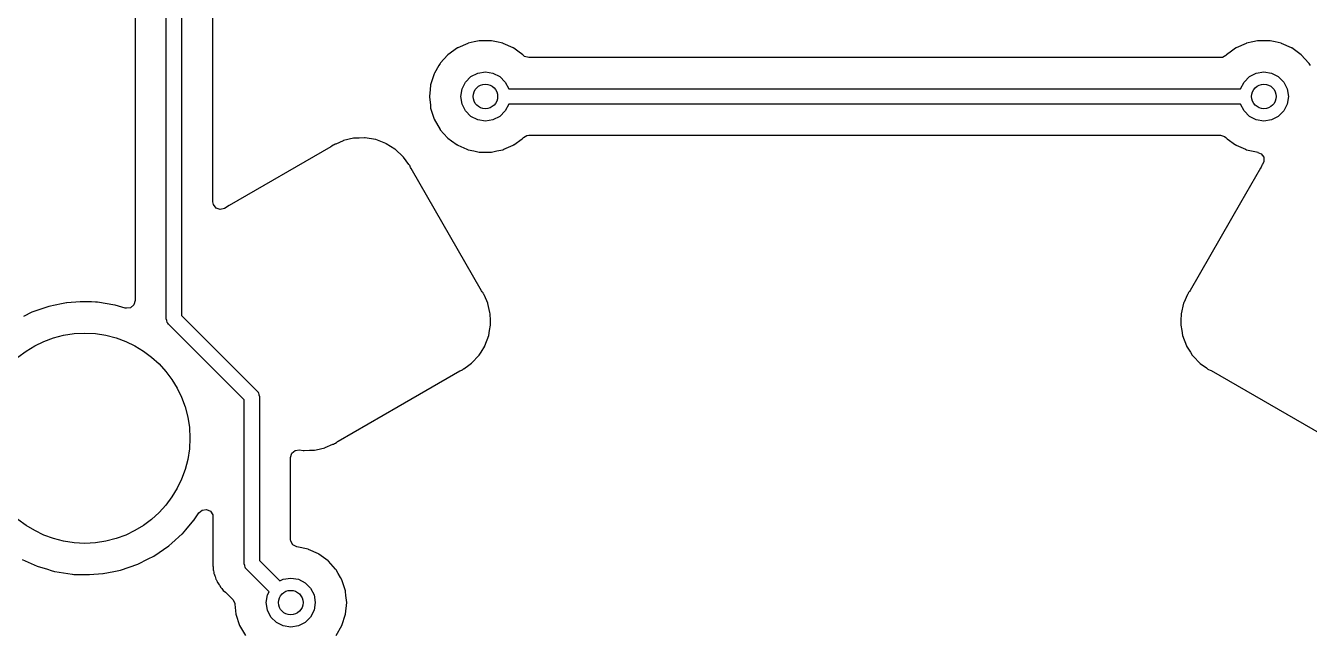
# Model space of a CAD drawing. Extents: x 189 to 319, y -167 to -61.
# Drawn here: x 240.79 to 261.73, y -152.23 to -142.36 of the extents above; entities that cross this region are included whole.
import ezdxf

# ---------------------------------------------------------------- set-up
doc = ezdxf.new("R2010")
doc.units = 0
doc.layers.add('BLACK', color=7, linetype='CONTINUOUS')

msp = doc.modelspace()

# ---------------------------------------------------------------- linework, layer by layer
at = {"layer": 'BLACK', "linetype": 'CONTINUOUS'}
for p, q in [((242.571, -135.247), (242.571, -146.84)), ((243.08, -147.135), (243.08, -135.211)), ((243.33, -135.263), (243.33, -147.083)), ((243.838, -145.226), (243.838, -135.526)), ((248.183, -142.603), (248.103, -142.62)), ((248.19, -142.601), (248.183, -142.603)), ((248.183, -142.603), (248.183, -142.603)), ((248.38, -142.601), (248.19, -142.601)), ((248.387, -142.603), (248.38, -142.601)), ((248.467, -142.62), (248.387, -142.603)), ((248.387, -142.603), (248.387, -142.603)), ((260.883, -142.603), (260.803, -142.62)), ((260.89, -142.601), (260.883, -142.603)), ((260.883, -142.603), (260.883, -142.603)), ((261.08, -142.601), (260.89, -142.601)), ((261.087, -142.603), (261.08, -142.601)), ((261.167, -142.62), (261.087, -142.603)), ((261.087, -142.603), (261.087, -142.603)), ((247.828, -142.719), (247.674, -142.831)), ((247.834, -142.716), (247.828, -142.719)), ((247.997, -142.644), (247.834, -142.716)), ((247.834, -142.716), (247.834, -142.716)), ((248.003, -142.641), (247.997, -142.644)), ((247.997, -142.644), (247.997, -142.644)), ((248.103, -142.62), (248.003, -142.641)), ((248.567, -142.641), (248.467, -142.62)), ((248.573, -142.644), (248.567, -142.641)), ((248.736, -142.716), (248.573, -142.644)), ((248.573, -142.644), (248.573, -142.644)), ((248.742, -142.719), (248.736, -142.716)), ((248.736, -142.716), (248.736, -142.716)), ((248.747, -142.723), (248.742, -142.719)), ((248.814, -142.771), (248.747, -142.723)), ((248.747, -142.723), (248.747, -142.723)), ((248.896, -142.831), (248.814, -142.771)), ((260.456, -142.771), (260.374, -142.831)), ((260.523, -142.723), (260.456, -142.771)), ((260.528, -142.719), (260.523, -142.723)), ((260.523, -142.723), (260.523, -142.723)), ((260.534, -142.716), (260.528, -142.719)), ((260.697, -142.644), (260.534, -142.716)), ((260.534, -142.716), (260.534, -142.716)), ((260.703, -142.641), (260.697, -142.644)), ((260.697, -142.644), (260.697, -142.644)), ((260.803, -142.62), (260.703, -142.641)), ((261.267, -142.641), (261.167, -142.62)), ((261.273, -142.644), (261.267, -142.641)), ((261.436, -142.716), (261.273, -142.644)), ((261.273, -142.644), (261.273, -142.644)), ((261.442, -142.719), (261.436, -142.716)), ((261.436, -142.716), (261.436, -142.716)), ((261.596, -142.831), (261.442, -142.719)), ((247.527, -143.006), (247.454, -143.132)), ((247.546, -142.973), (247.527, -143.006)), ((247.555, -142.963), (247.546, -142.973)), ((247.669, -142.836), (247.555, -142.963)), ((247.674, -142.831), (247.669, -142.836)), ((247.669, -142.836), (247.669, -142.836)), ((248.901, -142.836), (248.896, -142.831)), ((248.906, -142.84), (248.901, -142.836)), ((248.925, -142.856), (248.906, -142.84)), ((248.906, -142.84), (248.906, -142.84)), ((248.993, -142.876), (248.925, -142.856)), ((260.277, -142.876), (248.993, -142.876)), ((260.31, -142.872), (260.277, -142.876)), ((260.363, -142.839), (260.31, -142.872)), ((260.364, -142.84), (260.363, -142.839)), ((260.369, -142.836), (260.364, -142.84)), ((260.374, -142.831), (260.369, -142.836)), ((261.601, -142.836), (261.596, -142.831)), ((261.715, -142.963), (261.601, -142.836)), ((261.601, -142.836), (261.601, -142.836)), ((261.724, -142.973), (261.715, -142.963)), ((261.743, -143.006), (261.724, -142.973)), ((247.45, -143.138), (247.391, -143.32)), ((247.454, -143.132), (247.45, -143.138)), ((247.961, -143.275), (248.05, -143.186)), ((248.05, -143.186), (248.161, -143.13)), ((248.161, -143.13), (248.285, -143.11)), ((248.285, -143.11), (248.409, -143.13)), ((248.409, -143.13), (248.52, -143.186)), ((248.52, -143.186), (248.609, -143.275)), ((260.661, -143.275), (260.75, -143.186)), ((260.75, -143.186), (260.861, -143.13)), ((260.861, -143.13), (260.985, -143.11)), ((260.985, -143.11), (261.109, -143.13)), ((261.109, -143.13), (261.22, -143.186)), ((261.22, -143.186), (261.309, -143.275)), ((247.383, -143.396), (247.371, -143.51)), ((247.391, -143.327), (247.383, -143.396)), ((247.391, -143.32), (247.391, -143.327)), ((247.391, -143.327), (247.391, -143.327)), ((247.885, -143.51), (247.905, -143.386)), ((247.905, -143.386), (247.961, -143.275)), ((248.609, -143.275), (248.665, -143.385)), ((248.665, -143.385), (260.605, -143.385)), ((260.605, -143.385), (260.661, -143.275)), ((261.309, -143.275), (261.365, -143.386)), ((261.365, -143.386), (261.385, -143.51)), ((247.371, -143.51), (247.372, -143.517)), ((247.372, -143.517), (247.387, -143.654)), ((247.387, -143.654), (247.391, -143.7)), ((247.905, -143.634), (247.885, -143.51)), ((247.961, -143.745), (247.905, -143.634)), ((248.665, -143.635), (248.609, -143.745)), ((260.605, -143.635), (248.665, -143.635)), ((260.661, -143.745), (260.605, -143.635)), ((261.365, -143.634), (261.309, -143.745)), ((261.385, -143.51), (261.365, -143.634)), ((247.391, -143.7), (247.45, -143.882)), ((248.05, -143.834), (247.961, -143.745)), ((248.161, -143.89), (248.05, -143.834)), ((248.52, -143.834), (248.409, -143.89)), ((248.609, -143.745), (248.52, -143.834)), ((260.75, -143.834), (260.661, -143.745)), ((260.861, -143.89), (260.75, -143.834)), ((261.22, -143.834), (261.109, -143.89)), ((261.309, -143.745), (261.22, -143.834)), ((247.45, -143.882), (247.546, -144.047)), ((247.546, -144.047), (247.55, -144.052)), ((247.55, -144.052), (247.55, -144.052)), ((247.55, -144.052), (247.669, -144.184)), ((248.285, -143.91), (248.161, -143.89)), ((248.409, -143.89), (248.285, -143.91)), ((260.985, -143.91), (260.861, -143.89)), ((261.109, -143.89), (260.985, -143.91)), ((245.966, -144.231), (245.844, -144.286)), ((245.972, -144.229), (245.966, -144.231)), ((246.134, -144.192), (245.972, -144.229)), ((245.972, -144.229), (245.972, -144.229)), ((246.14, -144.19), (246.134, -144.192)), ((246.134, -144.192), (246.134, -144.192)), ((246.225, -144.188), (246.14, -144.19)), ((246.313, -144.185), (246.225, -144.188)), ((246.319, -144.184), (246.313, -144.185)), ((246.313, -144.185), (246.313, -144.185)), ((246.325, -144.185), (246.319, -144.184)), ((246.49, -144.213), (246.325, -144.185)), ((246.325, -144.185), (246.325, -144.185)), ((246.496, -144.214), (246.49, -144.213)), ((246.49, -144.213), (246.49, -144.213)), ((246.663, -144.277), (246.496, -144.214)), ((246.668, -144.28), (246.663, -144.277)), ((246.81, -144.368), (246.668, -144.28)), ((246.668, -144.28), (246.668, -144.28)), ((247.669, -144.184), (247.674, -144.189)), ((247.674, -144.189), (247.732, -144.231)), ((247.732, -144.231), (247.823, -144.297)), ((248.747, -144.297), (248.884, -144.198)), ((248.884, -144.198), (248.896, -144.189)), ((248.896, -144.189), (248.901, -144.184)), ((248.901, -144.184), (248.906, -144.18)), ((248.906, -144.18), (248.907, -144.181)), ((248.907, -144.181), (248.96, -144.148)), ((248.96, -144.148), (248.993, -144.143)), ((248.993, -144.143), (260.277, -144.143)), ((260.277, -144.143), (260.345, -144.164)), ((260.345, -144.164), (260.364, -144.18)), ((260.364, -144.18), (260.364, -144.18)), ((260.364, -144.18), (260.369, -144.184)), ((260.369, -144.184), (260.374, -144.189)), ((260.374, -144.189), (260.386, -144.198)), ((260.386, -144.198), (260.523, -144.297)), ((245.766, -144.331), (244.106, -145.29)), ((245.781, -144.321), (245.766, -144.331)), ((245.803, -144.304), (245.781, -144.321)), ((245.814, -144.298), (245.803, -144.304)), ((245.818, -144.296), (245.814, -144.298)), ((245.836, -144.29), (245.818, -144.296)), ((245.818, -144.296), (245.818, -144.296)), ((245.844, -144.286), (245.836, -144.29)), ((246.815, -144.371), (246.81, -144.368)), ((246.819, -144.375), (246.815, -144.371)), ((246.82, -144.375), (246.819, -144.375)), ((246.941, -144.489), (246.82, -144.375)), ((246.946, -144.493), (246.941, -144.489)), ((246.941, -144.489), (246.941, -144.489)), ((247.823, -144.297), (247.828, -144.301)), ((247.828, -144.301), (247.834, -144.304)), ((247.834, -144.304), (247.834, -144.304)), ((247.834, -144.304), (247.985, -144.371)), ((247.985, -144.371), (248.003, -144.379)), ((248.003, -144.379), (248.096, -144.399)), ((248.096, -144.399), (248.183, -144.417)), ((248.183, -144.417), (248.183, -144.417)), ((248.183, -144.417), (248.19, -144.418)), ((248.19, -144.418), (248.38, -144.418)), ((248.38, -144.418), (248.387, -144.417)), ((248.387, -144.417), (248.474, -144.399)), ((248.387, -144.417), (248.387, -144.417)), ((248.474, -144.399), (248.567, -144.379)), ((248.567, -144.379), (248.585, -144.371)), ((248.585, -144.371), (248.736, -144.304)), ((248.736, -144.304), (248.742, -144.301)), ((248.736, -144.304), (248.736, -144.304)), ((248.742, -144.301), (248.747, -144.297)), ((260.523, -144.297), (260.528, -144.301)), ((260.528, -144.301), (260.534, -144.304)), ((260.534, -144.304), (260.534, -144.304)), ((260.534, -144.304), (260.685, -144.371)), ((260.685, -144.371), (260.703, -144.379)), ((260.703, -144.379), (260.89, -144.418)), ((260.89, -144.418), (260.889, -144.422)), ((260.889, -144.422), (260.941, -144.443)), ((260.941, -144.443), (260.982, -144.501)), ((246.949, -144.498), (246.946, -144.493)), ((247.037, -144.621), (246.949, -144.498)), ((247.041, -144.626), (247.037, -144.621)), ((247.042, -144.627), (247.041, -144.626)), ((247.05, -144.638), (247.042, -144.627)), ((247.057, -144.649), (247.05, -144.638)), ((247.058, -144.654), (247.057, -144.649)), ((247.064, -144.668), (247.058, -144.654)), ((247.058, -144.654), (247.058, -144.654)), ((247.073, -144.687), (247.064, -144.668)), ((248.223, -146.68), (247.073, -144.687)), ((260.931, -144.68), (260.604, -145.247)), ((260.939, -144.664), (260.931, -144.68)), ((260.95, -144.638), (260.939, -144.664)), ((260.953, -144.633), (260.95, -144.638)), ((260.956, -144.627), (260.953, -144.632)), ((260.953, -144.632), (260.953, -144.632)), ((260.953, -144.632), (260.953, -144.633)), ((260.959, -144.623), (260.956, -144.627)), ((260.961, -144.622), (260.959, -144.623)), ((260.962, -144.62), (260.961, -144.621)), ((260.961, -144.621), (260.961, -144.622)), ((260.986, -144.571), (260.962, -144.62)), ((260.962, -144.62), (260.962, -144.62)), ((260.982, -144.501), (260.986, -144.571)), ((243.848, -145.273), (243.838, -145.226)), ((243.891, -145.329), (243.848, -145.273)), ((243.959, -145.352), (243.891, -145.329)), ((244.106, -145.29), (244.027, -145.335)), ((260.604, -145.247), (259.781, -146.673)), ((244.027, -145.335), (243.959, -145.352)), ((248.233, -146.695), (248.223, -146.68)), ((248.247, -146.713), (248.233, -146.695)), ((248.25, -146.717), (248.247, -146.713)), ((248.247, -146.713), (248.247, -146.713)), ((248.257, -146.728), (248.25, -146.717)), ((248.258, -146.732), (248.257, -146.728)), ((248.265, -146.75), (248.258, -146.732)), ((248.258, -146.732), (248.258, -146.732)), ((248.268, -146.758), (248.265, -146.75)), ((248.324, -146.88), (248.268, -146.758)), ((259.741, -146.737), (259.679, -146.874)), ((259.744, -146.732), (259.741, -146.737)), ((259.748, -146.721), (259.744, -146.732)), ((259.75, -146.717), (259.748, -146.721)), ((259.748, -146.721), (259.748, -146.721)), ((259.756, -146.706), (259.75, -146.717)), ((259.769, -146.69), (259.756, -146.706)), ((259.781, -146.673), (259.769, -146.69)), ((241.166, -146.934), (240.887, -147.03)), ((241.369, -146.893), (241.166, -146.934)), ((241.451, -146.877), (241.369, -146.893)), ((241.455, -146.876), (241.451, -146.877)), ((241.451, -146.877), (241.451, -146.877)), ((241.675, -146.861), (241.455, -146.876)), ((241.86, -146.861), (241.675, -146.861)), ((241.861, -146.861), (241.86, -146.861)), ((241.927, -146.864), (241.861, -146.861)), ((241.861, -146.861), (241.861, -146.861)), ((241.952, -146.865), (241.927, -146.864)), ((241.955, -146.866), (241.952, -146.865)), ((242.239, -146.911), (241.955, -146.866)), ((241.955, -146.866), (241.955, -146.866)), ((242.244, -146.911), (242.239, -146.911)), ((242.239, -146.911), (242.239, -146.911)), ((242.248, -146.913), (242.244, -146.911)), ((242.41, -146.961), (242.248, -146.913)), ((242.248, -146.913), (242.248, -146.913)), ((242.428, -146.965), (242.41, -146.961)), ((242.498, -146.955), (242.428, -146.965)), ((242.551, -146.908), (242.498, -146.955)), ((242.571, -146.84), (242.551, -146.908)), ((248.325, -146.886), (248.324, -146.88)), ((248.359, -147.032), (248.325, -146.886)), ((248.325, -146.886), (248.325, -146.886)), ((259.676, -146.88), (259.636, -147.054)), ((259.679, -146.874), (259.676, -146.88)), ((259.679, -146.874), (259.679, -146.874)), ((240.887, -147.03), (240.752, -147.098)), ((243.089, -147.164), (243.08, -147.135)), ((243.095, -147.195), (243.089, -147.164)), ((243.099, -147.2), (243.095, -147.195)), ((243.1, -147.202), (243.099, -147.2)), ((243.103, -147.205), (243.1, -147.202)), ((243.117, -147.223), (243.103, -147.205)), ((243.33, -147.083), (244.563, -148.316)), ((248.364, -147.054), (248.359, -147.032)), ((248.364, -147.06), (248.364, -147.054)), ((248.368, -147.161), (248.364, -147.06)), ((248.37, -147.233), (248.368, -147.161)), ((259.632, -147.161), (259.63, -147.233)), ((259.636, -147.06), (259.632, -147.161)), ((259.636, -147.054), (259.636, -147.06)), ((244.35, -148.457), (243.117, -147.223)), ((248.278, -147.577), (248.341, -147.409)), ((248.341, -147.409), (248.354, -147.328)), ((248.354, -147.328), (248.369, -147.239)), ((248.369, -147.239), (248.37, -147.233)), ((248.369, -147.239), (248.369, -147.239)), ((259.63, -147.233), (259.631, -147.239)), ((259.631, -147.239), (259.631, -147.239)), ((259.631, -147.239), (259.646, -147.328)), ((259.646, -147.328), (259.659, -147.409)), ((259.659, -147.409), (259.722, -147.577)), ((248.214, -147.679), (248.275, -147.582)), ((248.275, -147.582), (248.278, -147.577)), ((248.275, -147.582), (248.275, -147.582)), ((259.722, -147.577), (259.725, -147.582)), ((259.725, -147.582), (259.725, -147.582)), ((259.725, -147.582), (259.786, -147.679)), ((248.065, -147.855), (248.179, -147.733)), ((248.179, -147.733), (248.183, -147.729)), ((248.179, -147.733), (248.179, -147.733)), ((248.183, -147.729), (248.214, -147.679)), ((259.786, -147.679), (259.817, -147.729)), ((259.817, -147.729), (259.821, -147.733)), ((259.821, -147.733), (259.821, -147.733)), ((259.821, -147.733), (259.839, -147.753)), ((259.839, -147.753), (259.939, -147.859)), ((246.863, -148.566), (247.867, -147.986)), ((247.867, -147.986), (247.886, -147.977)), ((247.886, -147.977), (247.901, -147.972)), ((247.901, -147.972), (247.905, -147.97)), ((247.901, -147.972), (247.901, -147.972)), ((247.905, -147.97), (247.909, -147.968)), ((247.909, -147.968), (247.912, -147.967)), ((247.909, -147.968), (247.909, -147.968)), ((247.912, -147.967), (247.916, -147.964)), ((247.912, -147.967), (247.912, -147.967)), ((247.916, -147.964), (247.929, -147.954)), ((247.929, -147.954), (247.933, -147.951)), ((247.933, -147.951), (248.016, -147.892)), ((248.016, -147.892), (248.061, -147.859)), ((248.061, -147.859), (248.065, -147.855)), ((248.065, -147.855), (248.065, -147.855)), ((259.939, -147.859), (259.944, -147.863)), ((259.944, -147.863), (259.944, -147.863)), ((259.944, -147.863), (260.048, -147.938)), ((260.048, -147.938), (260.055, -147.943)), ((260.055, -147.943), (260.067, -147.953)), ((260.067, -147.953), (260.073, -147.958)), ((260.073, -147.958), (260.084, -147.964)), ((260.084, -147.964), (260.11, -147.975)), ((260.11, -147.975), (260.126, -147.982)), ((260.126, -147.982), (261.923, -149.02)), ((244.35, -151.13), (244.35, -148.457)), ((244.563, -148.316), (244.577, -148.334)), ((244.577, -148.334), (244.58, -148.337)), ((244.58, -148.337), (244.581, -148.34)), ((244.581, -148.34), (244.585, -148.345)), ((244.585, -148.345), (244.591, -148.375)), ((244.591, -148.375), (244.6, -148.405)), ((244.6, -148.405), (244.6, -151.078)), ((245.881, -149.133), (246.863, -148.566)), ((245.129, -149.329), (245.182, -149.283)), ((245.182, -149.283), (245.255, -149.273)), ((245.255, -149.273), (245.315, -149.283)), ((245.315, -149.283), (245.315, -149.283)), ((245.315, -149.283), (245.321, -149.284)), ((245.321, -149.284), (245.328, -149.284)), ((245.328, -149.284), (245.418, -149.281)), ((245.328, -149.284), (245.328, -149.284)), ((245.418, -149.281), (245.5, -149.278)), ((245.5, -149.278), (245.522, -149.273)), ((245.522, -149.273), (245.668, -149.239)), ((245.668, -149.239), (245.674, -149.237)), ((245.668, -149.239), (245.668, -149.239)), ((245.674, -149.237), (245.797, -149.182)), ((245.797, -149.182), (245.805, -149.179)), ((245.805, -149.179), (245.822, -149.172)), ((245.822, -149.172), (245.827, -149.17)), ((245.822, -149.172), (245.822, -149.172)), ((245.827, -149.17), (245.838, -149.164)), ((245.838, -149.164), (245.86, -149.147)), ((245.86, -149.147), (245.874, -149.137)), ((245.874, -149.137), (245.881, -149.133)), ((245.108, -149.397), (245.129, -149.329)), ((245.108, -150.734), (245.108, -149.397)), ((243.536, -150.415), (243.61, -150.302)), ((243.61, -150.302), (243.664, -150.256)), ((243.664, -150.256), (243.734, -150.246)), ((243.734, -150.246), (243.798, -150.276)), ((243.798, -150.276), (243.837, -150.336)), ((243.837, -150.336), (243.841, -150.371)), ((243.396, -150.58), (243.531, -150.422)), ((243.531, -150.422), (243.534, -150.419)), ((243.531, -150.422), (243.531, -150.422)), ((243.534, -150.419), (243.536, -150.415)), ((243.536, -150.415), (243.536, -150.415)), ((243.841, -150.371), (243.841, -151.051)), ((243.17, -150.797), (243.339, -150.646)), ((243.339, -150.646), (243.342, -150.643)), ((243.342, -150.643), (243.396, -150.58)), ((245.112, -150.761), (245.108, -150.734)), ((245.146, -150.823), (245.112, -150.761)), ((242.877, -151.006), (243.122, -150.84)), ((243.122, -150.84), (243.17, -150.797)), ((245.208, -150.857), (245.146, -150.823)), ((245.392, -150.896), (245.208, -150.857)), ((245.398, -150.899), (245.392, -150.896)), ((245.561, -150.971), (245.398, -150.899)), ((245.398, -150.899), (245.398, -150.899)), ((245.567, -150.974), (245.561, -150.971)), ((245.561, -150.971), (245.561, -150.971)), ((245.721, -151.086), (245.567, -150.974)), ((240.73, -151.063), (240.973, -151.172)), ((240.973, -151.172), (241.14, -151.222)), ((242.334, -151.234), (242.613, -151.138)), ((242.613, -151.138), (242.783, -151.053)), ((242.783, -151.053), (242.874, -151.008)), ((242.874, -151.008), (242.877, -151.006)), ((242.874, -151.008), (242.874, -151.008)), ((243.841, -151.062), (243.839, -151.07)), ((243.839, -151.07), (243.84, -151.078)), ((243.84, -151.078), (243.84, -151.078)), ((243.84, -151.078), (243.841, -151.138)), ((243.841, -151.051), (243.841, -151.062)), ((243.841, -151.138), (243.841, -151.142)), ((243.841, -151.142), (243.841, -151.17)), ((243.841, -151.17), (243.842, -151.174)), ((243.842, -151.174), (243.842, -151.174)), ((243.842, -151.174), (243.842, -151.174)), ((243.842, -151.174), (243.843, -151.186)), ((243.843, -151.186), (243.844, -151.23)), ((244.359, -151.16), (244.35, -151.13)), ((244.365, -151.19), (244.359, -151.16)), ((244.369, -151.195), (244.365, -151.19)), ((244.6, -151.078), (244.933, -151.412)), ((245.726, -151.091), (245.721, -151.086)), ((245.839, -151.217), (245.726, -151.091)), ((245.726, -151.091), (245.726, -151.091)), ((241.14, -151.222), (241.204, -151.241)), ((241.204, -151.241), (241.256, -151.257)), ((241.256, -151.257), (241.261, -151.257)), ((241.261, -151.257), (241.261, -151.257)), ((241.261, -151.257), (241.545, -151.302)), ((241.545, -151.302), (241.545, -151.302)), ((241.545, -151.302), (241.548, -151.303)), ((241.548, -151.303), (241.573, -151.304)), ((241.573, -151.304), (241.639, -151.307)), ((241.639, -151.307), (241.639, -151.307)), ((241.639, -151.307), (241.64, -151.307)), ((241.64, -151.307), (241.825, -151.307)), ((241.825, -151.307), (242.045, -151.293)), ((242.045, -151.293), (242.049, -151.292)), ((242.049, -151.292), (242.222, -151.257)), ((242.049, -151.292), (242.049, -151.292)), ((242.222, -151.257), (242.334, -151.234)), ((243.844, -151.23), (243.849, -151.246)), ((243.849, -151.246), (243.85, -151.249)), ((243.85, -151.249), (243.854, -151.269)), ((243.854, -151.269), (243.857, -151.289)), ((243.857, -151.289), (243.859, -151.296)), ((243.859, -151.296), (243.859, -151.296)), ((243.859, -151.296), (243.873, -151.33)), ((243.873, -151.33), (243.877, -151.341)), ((243.877, -151.341), (243.889, -151.384)), ((243.889, -151.384), (243.893, -151.39)), ((243.893, -151.39), (243.893, -151.39)), ((243.893, -151.39), (243.899, -151.401)), ((243.899, -151.401), (243.908, -151.419)), ((244.37, -151.198), (244.369, -151.195)), ((244.373, -151.201), (244.37, -151.198)), ((244.387, -151.218), (244.373, -151.201)), ((244.757, -151.588), (244.387, -151.218)), ((244.933, -151.412), (244.986, -151.385)), ((244.986, -151.385), (245.11, -151.365)), ((245.11, -151.365), (245.234, -151.385)), ((245.234, -151.385), (245.345, -151.441)), ((245.849, -151.228), (245.839, -151.217)), ((245.886, -151.293), (245.849, -151.228)), ((245.922, -151.355), (245.886, -151.293)), ((245.945, -151.393), (245.922, -151.355)), ((246.004, -151.575), (245.945, -151.393)), ((243.908, -151.419), (243.915, -151.438)), ((243.915, -151.438), (243.92, -151.444)), ((243.92, -151.444), (243.92, -151.444)), ((243.92, -151.444), (243.941, -151.473)), ((243.941, -151.473), (243.948, -151.483)), ((243.948, -151.483), (243.97, -151.521)), ((243.97, -151.521), (243.985, -151.536)), ((243.985, -151.536), (243.998, -151.551)), ((243.998, -151.551), (244.01, -151.567)), ((244.01, -151.567), (244.044, -151.595)), ((244.044, -151.595), (244.052, -151.603)), ((244.052, -151.603), (244.163, -151.714)), ((244.73, -151.641), (244.757, -151.588)), ((245.345, -151.441), (245.434, -151.53)), ((245.434, -151.53), (245.49, -151.641)), ((246.004, -151.582), (246.004, -151.575)), ((246.011, -151.647), (246.004, -151.582)), ((246.004, -151.582), (246.004, -151.582)), ((244.163, -151.714), (244.197, -151.776)), ((244.197, -151.776), (244.199, -151.79)), ((244.199, -151.79), (244.216, -151.955)), ((244.71, -151.765), (244.73, -151.641)), ((244.73, -151.889), (244.71, -151.765)), ((245.49, -151.641), (245.51, -151.765)), ((245.51, -151.765), (245.49, -151.889)), ((246.004, -151.955), (246.024, -151.765)), ((246.024, -151.765), (246.011, -151.647)), ((244.216, -151.955), (244.275, -152.137)), ((244.786, -152), (244.73, -151.889)), ((244.875, -152.089), (244.786, -152)), ((245.434, -152), (245.345, -152.089)), ((245.49, -151.889), (245.434, -152)), ((245.945, -152.137), (246.004, -151.955)), ((244.275, -152.137), (244.371, -152.302)), ((244.986, -152.145), (244.875, -152.089)), ((245.11, -152.165), (244.986, -152.145)), ((245.234, -152.145), (245.11, -152.165)), ((245.345, -152.089), (245.234, -152.145)), ((245.849, -152.302), (245.945, -152.137))]:
    msp.add_line(p, q, dxfattribs=at)
at = {"layer": 'BLACK'}
for centre, radius in [((248.285, -143.51), 0.2), ((260.985, -143.51), 0.2), ((241.75, -149.084), 1.7145), ((245.11, -151.765), 0.2)]:
    msp.add_circle(centre, radius, dxfattribs=at)

doc.saveas('drawing.dxf')
